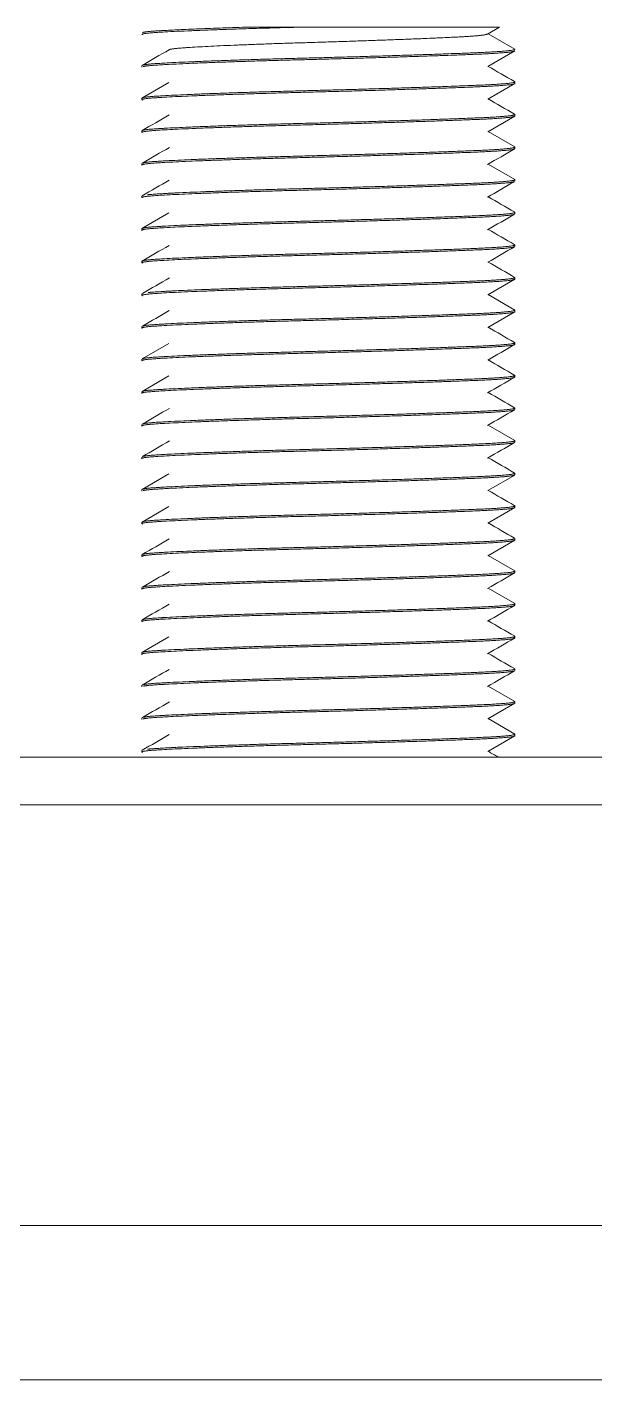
# Model space of a CAD drawing. Header units: millimetres. Extents: x 113490 to 142599, y -20467 to 115.
# Drawn here: x 127048.56 to 127066.84, y -6159.73 to -6116.18 of the extents above; entities that cross this region are included whole.
import ezdxf

# ---------------------------------------------------------------- set-up
doc = ezdxf.new("R2010")
doc.units = ezdxf.units.MM
doc.layers.add('DV1_0', color=7, linetype='Continuous')

msp = doc.modelspace()

# ---------------------------------------------------------------- linework, layer by layer
at = {"layer": 'DV1_0', "color": 7, "linetype": 'Continuous', "lineweight": 15}
for p, q in [((127055.715, -6116.18), (127057.48, -6116.18)), ((127063.772, -6116.18), (127057.48, -6116.18)), ((127063.386, -6116.404), (127063.771, -6116.181)), ((127064.256, -6116.888), (127063.403, -6116.394)), ((127063.391, -6117.451), (127064.258, -6116.949)), ((127052.26, -6117.421), (127052.26, -6117.471)), ((127053.129, -6117.963), (127052.262, -6118.465)), ((127063.392, -6118.5), (127064.259, -6117.998)), ((127064.26, -6117.996), (127064.26, -6117.946)), ((127052.26, -6118.471), (127052.26, -6118.521)), ((127063.389, -6119.552), (127064.256, -6119.051)), ((127064.26, -6119.046), (127064.26, -6118.996)), ((127052.26, -6119.521), (127052.26, -6119.571)), ((127064.257, -6120.039), (127063.402, -6119.544)), ((127064.26, -6120.096), (127064.26, -6120.046)), ((127052.26, -6120.571), (127052.26, -6120.621)), ((127064.257, -6121.089), (127063.403, -6120.595)), ((127064.26, -6121.146), (127064.26, -6121.096)), ((127052.26, -6121.621), (127052.26, -6121.671)), ((127053.129, -6122.164), (127052.262, -6122.665)), ((127064.26, -6122.196), (127064.26, -6122.146)), ((127052.26, -6122.671), (127052.26, -6122.721)), ((127064.26, -6123.246), (127064.26, -6123.196)), ((127052.26, -6123.721), (127052.26, -6123.771)), ((127063.391, -6124.8), (127064.258, -6124.299)), ((127064.26, -6124.296), (127064.26, -6124.246)), ((127052.26, -6124.771), (127052.26, -6124.821)), ((127064.258, -6125.29), (127063.402, -6124.794)), ((127063.392, -6125.85), (127064.258, -6125.349)), ((127064.26, -6125.346), (127064.26, -6125.296)), ((127052.26, -6125.821), (127052.26, -6125.871)), ((127053.13, -6126.363), (127052.263, -6126.864)), ((127064.26, -6126.396), (127064.26, -6126.346)), ((127052.26, -6126.871), (127052.26, -6126.921)), ((127053.131, -6127.412), (127052.264, -6127.913)), ((127064.26, -6127.446), (127064.26, -6127.396)), ((127052.26, -6127.921), (127052.26, -6127.971)), ((127064.26, -6128.496), (127064.26, -6128.446)), ((127052.26, -6128.971), (127052.26, -6129.021)), ((127064.258, -6129.49), (127063.402, -6128.995)), ((127064.26, -6129.546), (127064.26, -6129.496)), ((127052.26, -6130.021), (127052.26, -6130.071)), ((127053.131, -6130.562), (127052.264, -6131.063)), ((127063.389, -6131.102), (127064.256, -6130.601)), ((127064.26, -6130.596), (127064.26, -6130.546)), ((127052.26, -6131.071), (127052.26, -6131.121)), ((127053.13, -6131.613), (127052.263, -6132.114)), ((127063.392, -6132.15), (127064.259, -6131.648)), ((127064.26, -6131.646), (127064.26, -6131.596)), ((127052.26, -6132.121), (127052.26, -6132.171)), ((127064.26, -6132.696), (127064.26, -6132.646)), ((127063.391, -6133.2), (127064.258, -6132.699)), ((127052.26, -6133.171), (127052.26, -6133.221)), ((127064.258, -6133.69), (127063.402, -6133.194)), ((127064.26, -6133.746), (127064.26, -6133.696)), ((127052.26, -6134.221), (127052.26, -6134.271)), ((127064.256, -6134.738), (127063.403, -6134.244)), ((127064.26, -6134.796), (127064.26, -6134.746)), ((127052.26, -6135.271), (127052.26, -6135.321)), ((127053.129, -6135.813), (127052.262, -6136.315)), ((127064.26, -6135.846), (127064.26, -6135.796)), ((127052.26, -6136.321), (127052.26, -6136.371)), ((127064.26, -6136.896), (127064.26, -6136.846)), ((127052.26, -6137.371), (127052.26, -6137.421)), ((127064.257, -6137.889), (127063.403, -6137.395)), ((127064.26, -6137.946), (127064.26, -6137.896)), ((127063.39, -6138.452), (127064.257, -6137.95)), ((127052.26, -6138.421), (127052.26, -6138.471)), ((127064.257, -6138.939), (127063.402, -6138.444)), ((127063.392, -6139.5), (127064.259, -6138.998)), ((127064.26, -6138.996), (127064.26, -6138.946)), ((127052.26, -6139.471), (127052.26, -6139.521)), ((127127.261, -6139.68), (127028.28, -6139.68))]:
    msp.add_line(p, q, dxfattribs=at)
at = {"layer": 'DV1_0', "color": 7, "linetype": 'Continuous', "lineweight": 20}
for p, q in [((127127.261, -6141.218), (127026.953, -6141.218)), ((125975.641, -6154.758), (127090.881, -6154.758)), ((125975.641, -6159.733), (127090.881, -6159.733))]:
    msp.add_line(p, q, dxfattribs=at)
at = {"layer": 'DV1_0', "color": 7, "linetype": 'Continuous', "lineweight": 15}
for points, weights, knots in [([(127052.272, -6116.43), (127052.184, -6116.39), (127052.718, -6116.355), (127054.045, -6116.267), (127057.48, -6116.18)], [0.934054680659, 0.941367301959, 1, 0.866025403784, 1], [0.993465271, 0.993465271, 0.993465271, 0.995454545, 0.995454545, 1, 1, 1]), ([(127052.28, -6116.355), (127052.357, -6116.328), (127052.718, -6116.305), (127053.609, -6116.246), (127055.715, -6116.18)], [0.943539393352, 0.959567449469, 1, 0.90591222949, 0.943976505854], [0.995551337, 0.995551337, 0.995551337, 0.996888464, 0.996888464, 1, 1, 1]), ([(127053.135, -6116.91), (127053.184, -6116.88), (127053.518, -6116.855), (127054.653, -6116.767), (127057.592, -6116.68), (127060.531, -6116.592), (127062.335, -6116.505), (127063.291, -6116.458), (127063.385, -6116.405)], [0.94124261157, 0.956492467926, 1, 0.866025403784, 1, 0.866025403784, 1, 0.924204716373, 0.934170840989], [0.98129043, 0.98129043, 0.98129043, 0.9827477, 0.9827477, 0.98723513, 0.98723513, 0.99172257, 0.99172257, 0.9942613, 0.9942613, 0.9942613]), ([(127052.268, -6117.41), (127052.321, -6117.381), (127052.718, -6117.355), (127054.045, -6117.267), (127057.48, -6117.18), (127060.914, -6117.092), (127063.022, -6117.005), (127064.408, -6116.947), (127064.245, -6116.882)], [0.940761018319, 0.955795124554, 1, 0.866025403784, 1, 0.866025403784, 1, 0.907682754736, 0.942590729982], [0.96884289, 0.96884289, 0.96884289, 0.97030477, 0.97030477, 0.97473539, 0.97473539, 0.979166, 0.979166, 0.98221899, 0.98221899, 0.98221899]), ([(127052.296, -6117.451), (127052.389, -6117.426), (127052.718, -6117.405), (127054.045, -6117.317), (127057.48, -6117.23), (127060.914, -6117.142), (127063.022, -6117.055), (127064.184, -6117.006), (127064.256, -6116.951)], [0.946469933917, 0.963037085539, 1, 0.866025403784, 1, 0.866025403784, 1, 0.921425778153, 0.935016914714], [0.96692775, 0.96692775, 0.96692775, 0.96818182, 0.96818182, 0.97272727, 0.97272727, 0.97727273, 0.97727273, 0.97993857, 0.97993857, 0.97993857]), ([(127052.274, -6118.531), (127052.178, -6118.49), (127052.718, -6118.455), (127054.045, -6118.367), (127057.48, -6118.28), (127060.914, -6118.192), (127063.022, -6118.105), (127064.196, -6118.056), (127064.257, -6118)], [0.933910759492, 0.940768889885, 1, 0.866025403784, 1, 0.866025403784, 1, 0.92065327699, 0.935293065308], [0.93889951, 0.93889951, 0.93889951, 0.94090909, 0.94090909, 0.94545455, 0.94545455, 0.95, 0.95, 0.95269205, 0.95269205, 0.95269205]), ([(127052.264, -6118.463), (127052.301, -6118.432), (127052.718, -6118.405), (127054.045, -6118.317), (127057.48, -6118.23), (127060.914, -6118.142), (127063.022, -6118.055), (127064.404, -6117.997), (127064.246, -6117.932)], [0.939349105633, 0.953615094139, 1, 0.866025403784, 1, 0.866025403784, 1, 0.907909508112, 0.942420012767], [0.9421871, 0.9421871, 0.9421871, 0.94372108, 0.94372108, 0.9481517, 0.9481517, 0.95258231, 0.95258231, 0.95562779, 0.95562779, 0.95562779]), ([(127052.267, -6119.578), (127052.203, -6119.539), (127052.718, -6119.505), (127054.045, -6119.417), (127057.48, -6119.33), (127060.914, -6119.242), (127063.022, -6119.155), (127064.173, -6119.107), (127064.255, -6119.052)], [0.93460906882, 0.943353703163, 1, 0.866025403784, 1, 0.866025403784, 1, 0.92211291563, 0.934786252161], [0.91171448, 0.91171448, 0.91171448, 0.91363636, 0.91363636, 0.91818182, 0.91818182, 0.92272727, 0.92272727, 0.92536981, 0.92536981, 0.92536981]), ([(127052.271, -6119.509), (127052.331, -6119.48), (127052.718, -6119.455), (127054.045, -6119.367), (127057.48, -6119.28), (127060.914, -6119.192), (127063.022, -6119.105), (127064.328, -6119.05), (127064.257, -6118.989)], [0.941454400146, 0.956792663151, 1, 0.866025403784, 1, 0.866025403784, 1, 0.912547273733, 0.939265137228], [0.9157085, 0.9157085, 0.9157085, 0.91713739, 0.91713739, 0.921568, 0.921568, 0.92599862, 0.92599862, 0.92889073, 0.92889073, 0.92889073]), ([(127052.28, -6120.555), (127052.357, -6120.528), (127052.718, -6120.505), (127054.045, -6120.417), (127057.48, -6120.33), (127060.914, -6120.242), (127063.022, -6120.155), (127064.331, -6120.1), (127064.257, -6120.038)], [0.943575641735, 0.959613130463, 1, 0.866025403784, 1, 0.866025403784, 1, 0.91235582169, 0.939382666225], [0.88921808, 0.88921808, 0.88921808, 0.89055369, 0.89055369, 0.89498431, 0.89498431, 0.89941493, 0.89941493, 0.90231337, 0.90231337, 0.90231337]), ([(127052.263, -6120.624), (127052.225, -6120.587), (127052.718, -6120.555), (127054.045, -6120.467), (127057.48, -6120.38), (127060.914, -6120.292), (127063.022, -6120.205), (127064.128, -6120.159), (127064.247, -6120.106)], [0.935417002949, 0.945703550235, 1, 0.866025403784, 1, 0.866025403784, 1, 0.924933182187, 0.933987194677], [0.88452148, 0.88452148, 0.88452148, 0.88636364, 0.88636364, 0.89090909, 0.89090909, 0.89545455, 0.89545455, 0.89800139, 0.89800139, 0.89800139]), ([(127052.262, -6121.674), (127052.229, -6121.637), (127052.718, -6121.605), (127054.045, -6121.517), (127057.48, -6121.43), (127060.914, -6121.342), (127063.022, -6121.255), (127064.108, -6121.21), (127064.243, -6121.158)], [0.935577878444, 0.946121258119, 1, 0.866025403784, 1, 0.866025403784, 1, 0.92618059583, 0.933709515685], [0.85726293, 0.85726293, 0.85726293, 0.85909091, 0.85909091, 0.86363636, 0.86363636, 0.86818182, 0.86818182, 0.87068634, 0.87068634, 0.87068634]), ([(127052.436, -6121.578), (127052.545, -6121.566), (127052.718, -6121.555), (127054.045, -6121.467), (127057.48, -6121.38), (127060.914, -6121.292), (127063.022, -6121.205), (127064.395, -6121.148), (127064.248, -6121.083)], [0.966249640815, 0.980198004008, 1, 0.866025403784, 1, 0.866025403784, 1, 0.908463633632, 0.94200928437], [0.86331514, 0.86331514, 0.86331514, 0.86397, 0.86397, 0.86840062, 0.86840062, 0.87283123, 0.87283123, 0.87585839, 0.87585839, 0.87585839]), ([(127052.266, -6122.727), (127052.208, -6122.688), (127052.718, -6122.655), (127054.045, -6122.567), (127057.48, -6122.48), (127060.914, -6122.392), (127063.022, -6122.305), (127064.123, -6122.259), (127064.246, -6122.206)], [0.934768545125, 0.943857940206, 1, 0.866025403784, 1, 0.866025403784, 1, 0.925238167009, 0.933915013142], [0.82991341, 0.82991341, 0.82991341, 0.83181818, 0.83181818, 0.83636364, 0.83636364, 0.84090909, 0.84090909, 0.84344559, 0.84344559, 0.84344559]), ([(127052.264, -6122.664), (127052.3, -6122.632), (127052.718, -6122.605), (127054.045, -6122.517), (127057.48, -6122.43), (127060.914, -6122.342), (127063.022, -6122.255), (127064.414, -6122.197), (127064.244, -6122.131)], [0.93930895393, 0.953549715117, 1, 0.866025403784, 1, 0.866025403784, 1, 0.907274261859, 0.94290214831], [0.83585017, 0.83585017, 0.83585017, 0.83738631, 0.83738631, 0.84181693, 0.84181693, 0.84624754, 0.84624754, 0.84931403, 0.84931403, 0.84931403]), ([(127052.274, -6123.781), (127052.178, -6123.74), (127052.718, -6123.705), (127054.045, -6123.617), (127057.48, -6123.53), (127060.914, -6123.442), (127063.022, -6123.355), (127064.159, -6123.307), (127064.253, -6123.253)], [0.93390975756, 0.940764562018, 1, 0.866025403784, 1, 0.866025403784, 1, 0.922984539313, 0.934513942389], [0.80253573, 0.80253573, 0.80253573, 0.80454545, 0.80454545, 0.80909091, 0.80909091, 0.81363636, 0.81363636, 0.81624932, 0.81624932, 0.81624932]), ([(127052.268, -6123.711), (127052.321, -6123.681), (127052.718, -6123.655), (127054.045, -6123.567), (127057.48, -6123.48), (127060.914, -6123.392), (127063.022, -6123.305), (127064.345, -6123.25), (127064.255, -6123.187)], [0.940729560589, 0.955748829838, 1, 0.866025403784, 1, 0.866025403784, 1, 0.911503475613, 0.939919187572], [0.80933921, 0.80933921, 0.80933921, 0.81080262, 0.81080262, 0.81523323, 0.81523323, 0.81966385, 0.81966385, 0.82259048, 0.82259048, 0.82259048]), ([(127052.278, -6124.833), (127052.168, -6124.791), (127052.718, -6124.755), (127054.045, -6124.667), (127057.48, -6124.58), (127060.914, -6124.492), (127063.022, -6124.405), (127064.19, -6124.356), (127064.257, -6124.3)], [0.933700019724, 0.939798095358, 1, 0.866025403784, 1, 0.866025403784, 1, 0.921036867031, 0.935153714064], [0.77523021, 0.77523021, 0.77523021, 0.77727273, 0.77727273, 0.78181818, 0.78181818, 0.78636364, 0.78636364, 0.78904268, 0.78904268, 0.78904268]), ([(127052.461, -6124.726), (127052.564, -6124.715), (127052.718, -6124.705), (127054.045, -6124.617), (127057.48, -6124.53), (127060.914, -6124.442), (127063.022, -6124.355), (127064.321, -6124.301), (127064.258, -6124.239)], [0.969334210237, 0.982338959679, 1, 0.866025403784, 1, 0.866025403784, 1, 0.912970810943, 0.939009023645], [0.78363486, 0.78363486, 0.78363486, 0.78421893, 0.78421893, 0.78864954, 0.78864954, 0.79308016, 0.79308016, 0.79595826, 0.79595826, 0.79595826]), ([(127052.276, -6125.807), (127052.345, -6125.779), (127052.718, -6125.755), (127054.045, -6125.667), (127057.48, -6125.58), (127060.914, -6125.492), (127063.022, -6125.405), (127064.379, -6125.348), (127064.25, -6125.284)], [0.942580918485, 0.958329672037, 1, 0.866025403784, 1, 0.866025403784, 1, 0.909439909267, 0.941307954393], [0.75625717, 0.75625717, 0.75625717, 0.75763523, 0.75763523, 0.76206585, 0.76206585, 0.76649646, 0.76649646, 0.76949134, 0.76949134, 0.76949134]), ([(127052.273, -6125.88), (127052.184, -6125.84), (127052.718, -6125.805), (127054.045, -6125.717), (127057.48, -6125.63), (127060.914, -6125.542), (127063.022, -6125.455), (127064.194, -6125.406), (127064.257, -6125.35)], [0.934051770002, 0.941355624956, 1, 0.866025403784, 1, 0.866025403784, 1, 0.920807291095, 0.935236586971], [0.74801033, 0.74801033, 0.74801033, 0.75, 0.75, 0.75454545, 0.75454545, 0.75909091, 0.75909091, 0.76177774, 0.76177774, 0.76177774]), ([(127052.266, -6126.927), (127052.21, -6126.888), (127052.718, -6126.855), (127054.045, -6126.767), (127057.48, -6126.68), (127060.914, -6126.592), (127063.022, -6126.505), (127064.16, -6126.457), (127064.253, -6126.403)], [0.934839138405, 0.944073807042, 1, 0.866025403784, 1, 0.866025403784, 1, 0.922874719936, 0.934547002887], [0.72082982, 0.72082982, 0.72082982, 0.72272727, 0.72272727, 0.72727273, 0.72727273, 0.73181818, 0.73181818, 0.73443487, 0.73443487, 0.73443487]), ([(127052.264, -6126.863), (127052.303, -6126.832), (127052.718, -6126.805), (127054.045, -6126.717), (127057.48, -6126.63), (127060.914, -6126.542), (127063.022, -6126.455), (127064.418, -6126.397), (127064.243, -6126.331)], [0.939523839461, 0.953897229977, 1, 0.866025403784, 1, 0.866025403784, 1, 0.907043390267, 0.943080358976], [0.7295269, 0.7295269, 0.7295269, 0.73105154, 0.73105154, 0.73548216, 0.73548216, 0.73991277, 0.73991277, 0.7429869, 0.7429869, 0.7429869]), ([(127052.262, -6127.974), (127052.229, -6127.937), (127052.718, -6127.905), (127054.045, -6127.817), (127057.48, -6127.73), (127060.914, -6127.642), (127063.022, -6127.555), (127064.497, -6127.493), (127064.221, -6127.425)], [0.93554962901, 0.946048878214, 1, 0.866025403784, 1, 0.866025403784, 1, 0.90228664106, 0.947106281435], [0.69362411, 0.69362411, 0.69362411, 0.69545455, 0.69545455, 0.7, 0.7, 0.70454545, 0.70454545, 0.70786065, 0.70786065, 0.70786065]), ([(127052.266, -6127.912), (127052.312, -6127.881), (127052.718, -6127.855), (127054.045, -6127.767), (127057.48, -6127.68), (127060.914, -6127.592), (127063.022, -6127.505), (127064.365, -6127.449), (127064.252, -6127.386)], [0.940098088368, 0.954798727138, 1, 0.866025403784, 1, 0.866025403784, 1, 0.910256466836, 0.940743215714], [0.70297302, 0.70297302, 0.70297302, 0.70446785, 0.70446785, 0.70889846, 0.70889846, 0.71332908, 0.71332908, 0.71629695, 0.71629695, 0.71629695]), ([(127052.263, -6129.024), (127052.226, -6128.987), (127052.718, -6128.955), (127054.045, -6128.867), (127057.48, -6128.78), (127060.914, -6128.692), (127063.022, -6128.605), (127064.109, -6128.559), (127064.243, -6128.507)], [0.935451846914, 0.945795179535, 1, 0.866025403784, 1, 0.866025403784, 1, 0.926121506688, 0.933721620936], [0.66634277, 0.66634277, 0.66634277, 0.66818182, 0.66818182, 0.67272727, 0.67272727, 0.67727273, 0.67727273, 0.67977926, 0.67977926, 0.67977926]), ([(127052.277, -6128.957), (127052.348, -6128.929), (127052.718, -6128.905), (127054.045, -6128.817), (127057.48, -6128.73), (127060.914, -6128.642), (127063.022, -6128.555), (127064.316, -6128.501), (127064.258, -6128.44)], [0.94284236783, 0.958673231164, 1, 0.866025403784, 1, 0.866025403784, 1, 0.913243912617, 0.938846718795], [0.67651746, 0.67651746, 0.67651746, 0.67788416, 0.67788416, 0.68231477, 0.68231477, 0.68674539, 0.68674539, 0.68961446, 0.68961446, 0.68961446]), ([(127052.268, -6130.078), (127052.199, -6130.039), (127052.718, -6130.005), (127054.045, -6129.917), (127057.48, -6129.83), (127060.914, -6129.742), (127063.022, -6129.655), (127064.131, -6129.609), (127064.248, -6129.556)], [0.934477912325, 0.942919794707, 1, 0.866025403784, 1, 0.866025403784, 1, 0.924715038916, 0.934040526761], [0.63897249, 0.63897249, 0.63897249, 0.64090909, 0.64090909, 0.64545455, 0.64545455, 0.65, 0.65, 0.65255425, 0.65255425, 0.65255425]), ([(127052.278, -6130.006), (127052.353, -6129.979), (127052.718, -6129.955), (127054.045, -6129.867), (127057.48, -6129.78), (127060.914, -6129.692), (127063.022, -6129.605), (127064.361, -6129.549), (127064.253, -6129.486)], [0.943212962527, 0.959152478095, 1, 0.866025403784, 1, 0.866025403784, 1, 0.910499596591, 0.940578911079], [0.64994961, 0.64994961, 0.64994961, 0.65130046, 0.65130046, 0.65573108, 0.65573108, 0.66016169, 0.66016169, 0.66312152, 0.66312152, 0.66312152]), ([(127052.266, -6131.062), (127052.311, -6131.031), (127052.718, -6131.005), (127054.045, -6130.917), (127057.48, -6130.83), (127060.914, -6130.742), (127063.022, -6130.655), (127064.416, -6130.597), (127064.243, -6130.531)], [0.940035433601, 0.954702188343, 1, 0.866025403784, 1, 0.866025403784, 1, 0.907200758722, 0.942958712987], [0.62321875, 0.62321875, 0.62321875, 0.62471677, 0.62471677, 0.62914739, 0.62914739, 0.633578, 0.633578, 0.63664693, 0.63664693, 0.63664693]), ([(127052.298, -6131.1), (127052.393, -6131.076), (127052.718, -6131.055), (127054.045, -6130.967), (127057.48, -6130.88), (127060.914, -6130.792), (127063.022, -6130.705), (127064.168, -6130.657), (127064.254, -6130.602)], [0.946888185543, 0.963500095347, 1, 0.866025403784, 1, 0.866025403784, 1, 0.92237549491, 0.934701830661], [0.612398, 0.612398, 0.612398, 0.61363636, 0.61363636, 0.61818182, 0.61818182, 0.62272727, 0.62272727, 0.6253609, 0.6253609, 0.6253609]), ([(127052.277, -6132.182), (127052.171, -6132.141), (127052.718, -6132.105), (127054.045, -6132.017), (127057.48, -6131.93), (127060.914, -6131.842), (127063.022, -6131.755), (127064.194, -6131.706), (127064.257, -6131.65)], [0.933746043408, 0.940021593866, 1, 0.866025403784, 1, 0.866025403784, 1, 0.920771055643, 0.935249811122], [0.5843287, 0.5843287, 0.5843287, 0.58636364, 0.58636364, 0.59090909, 0.59090909, 0.59545455, 0.59545455, 0.5981426, 0.5981426, 0.5981426]), ([(127052.265, -6132.113), (127052.305, -6132.082), (127052.718, -6132.055), (127054.045, -6131.967), (127057.48, -6131.88), (127060.914, -6131.792), (127063.022, -6131.705), (127064.387, -6131.648), (127064.249, -6131.584)], [0.939621812094, 0.954053767343, 1, 0.866025403784, 1, 0.866025403784, 1, 0.908901691805, 0.941691075612], [0.59661361, 0.59661361, 0.59661361, 0.59813308, 0.59813308, 0.60256369, 0.60256369, 0.60699431, 0.60699431, 0.61000698, 0.61000698, 0.61000698]), ([(127052.274, -6133.158), (127052.34, -6133.13), (127052.718, -6133.105), (127054.045, -6133.017), (127057.48, -6132.93), (127060.914, -6132.842), (127063.022, -6132.755), (127064.319, -6132.701), (127064.258, -6132.639)], [0.942164850857, 0.957773108412, 1, 0.866025403784, 1, 0.866025403784, 1, 0.913075289833, 0.938946668642], [0.57015292, 0.57015292, 0.57015292, 0.57154939, 0.57154939, 0.57598, 0.57598, 0.58041062, 0.58041062, 0.58328527, 0.58328527, 0.58328527]), ([(127052.271, -6133.23), (127052.19, -6133.189), (127052.718, -6133.155), (127054.045, -6133.067), (127057.48, -6132.98), (127060.914, -6132.892), (127063.022, -6132.805), (127064.189, -6132.756), (127064.257, -6132.701)], [0.934226060047, 0.942028220982, 1, 0.866025403784, 1, 0.866025403784, 1, 0.921123300453, 0.935122920853], [0.55712406, 0.55712406, 0.55712406, 0.55909091, 0.55909091, 0.56363636, 0.56363636, 0.56818182, 0.56818182, 0.57085793, 0.57085793, 0.57085793]), ([(127052.264, -6134.276), (127052.216, -6134.238), (127052.718, -6134.205), (127054.045, -6134.117), (127057.48, -6134.03), (127060.914, -6133.942), (127063.022, -6133.855), (127064.147, -6133.808), (127064.251, -6133.754)], [0.935065739208, 0.944739910542, 1, 0.866025403784, 1, 0.866025403784, 1, 0.923694365367, 0.934308938613], [0.52994333, 0.52994333, 0.52994333, 0.53181818, 0.53181818, 0.53636364, 0.53636364, 0.54090909, 0.54090909, 0.54349797, 0.54349797, 0.54349797]), ([(127052.28, -6134.205), (127052.357, -6134.178), (127052.718, -6134.155), (127054.045, -6134.067), (127057.48, -6133.98), (127060.914, -6133.892), (127063.022, -6133.805), (127064.344, -6133.75), (127064.255, -6133.687)], [0.943546270571, 0.959576122328, 1, 0.866025403784, 1, 0.866025403784, 1, 0.911520502807, 0.939908257237], [0.54362885, 0.54362885, 0.54362885, 0.54496569, 0.54496569, 0.54939631, 0.54939631, 0.55382692, 0.55382692, 0.55675299, 0.55675299, 0.55675299]), ([(127052.262, -6135.324), (127052.231, -6135.287), (127052.718, -6135.255), (127054.045, -6135.167), (127057.48, -6135.08), (127060.914, -6134.992), (127063.022, -6134.905), (127064.49, -6134.844), (127064.224, -6134.775)], [0.93562264502, 0.946235146384, 1, 0.866025403784, 1, 0.866025403784, 1, 0.902713567653, 0.946717352797], [0.50272133, 0.50272133, 0.50272133, 0.50454545, 0.50454545, 0.50909091, 0.50909091, 0.51363636, 0.51363636, 0.51693707, 0.51693707, 0.51693707]), ([(127052.268, -6135.26), (127052.322, -6135.231), (127052.718, -6135.205), (127054.045, -6135.117), (127057.48, -6135.03), (127060.914, -6134.942), (127063.022, -6134.855), (127064.407, -6134.797), (127064.245, -6134.732)], [0.940792229038, 0.955840962974, 1, 0.866025403784, 1, 0.866025403784, 1, 0.907707253541, 0.942572211447], [0.51692164, 0.51692164, 0.51692164, 0.518382, 0.518382, 0.52281262, 0.52281262, 0.52724323, 0.52724323, 0.53029541, 0.53029541, 0.53029541]), ([(127052.263, -6136.375), (127052.221, -6136.337), (127052.718, -6136.305), (127054.045, -6136.217), (127057.48, -6136.13), (127060.914, -6136.042), (127063.022, -6135.955), (127064.49, -6135.894), (127064.224, -6135.825)], [0.935258589391, 0.945278342331, 1, 0.866025403784, 1, 0.866025403784, 1, 0.902711539437, 0.94671918763], [0.47541615, 0.47541615, 0.47541615, 0.47727273, 0.47727273, 0.48181818, 0.48181818, 0.48636364, 0.48636364, 0.48966441, 0.48966441, 0.48966441]), ([(127052.264, -6136.313), (127052.301, -6136.282), (127052.718, -6136.255), (127054.045, -6136.167), (127057.48, -6136.08), (127060.914, -6135.992), (127063.022, -6135.905), (127064.404, -6135.847), (127064.246, -6135.782)], [0.939342569449, 0.953604465416, 1, 0.866025403784, 1, 0.866025403784, 1, 0.907878494719, 0.942443271389], [0.49026398, 0.49026398, 0.49026398, 0.49179831, 0.49179831, 0.49622892, 0.49622892, 0.50065954, 0.50065954, 0.50370605, 0.50370605, 0.50370605]), ([(127052.271, -6137.359), (127052.33, -6137.33), (127052.718, -6137.305), (127054.045, -6137.217), (127057.48, -6137.13), (127060.914, -6137.042), (127063.022, -6136.955), (127064.328, -6136.9), (127064.257, -6136.839)], [0.941426561402, 0.956753420399, 1, 0.866025403784, 1, 0.866025403784, 1, 0.912519834205, 0.939281914682], [0.46378443, 0.46378443, 0.46378443, 0.46521462, 0.46521462, 0.46964523, 0.46964523, 0.47407585, 0.47407585, 0.47696887, 0.47696887, 0.47696887]), ([(127052.308, -6137.398), (127052.409, -6137.375), (127052.718, -6137.355), (127054.045, -6137.267), (127057.48, -6137.18), (127060.914, -6137.092), (127063.022, -6137.005), (127064.141, -6136.958), (127064.25, -6136.905)], [0.948473955181, 0.965195112977, 1, 0.866025403784, 1, 0.866025403784, 1, 0.924125294751, 0.934191821038], [0.44881915, 0.44881915, 0.44881915, 0.45, 0.45, 0.45454545, 0.45454545, 0.45909091, 0.45909091, 0.46166517, 0.46166517, 0.46166517]), ([(127052.28, -6138.405), (127052.357, -6138.378), (127052.718, -6138.355), (127054.045, -6138.267), (127057.48, -6138.18), (127060.914, -6138.092), (127063.022, -6138.005), (127064.33, -6137.95), (127064.257, -6137.888)], [0.943571165447, 0.959607493594, 1, 0.866025403784, 1, 0.866025403784, 1, 0.912383962252, 0.93936532263], [0.43729512, 0.43729512, 0.43729512, 0.43863092, 0.43863092, 0.44306154, 0.44306154, 0.44749216, 0.44749216, 0.45038967, 0.45038967, 0.45038967]), ([(127052.296, -6138.451), (127052.39, -6138.426), (127052.718, -6138.405), (127054.045, -6138.317), (127057.48, -6138.23), (127060.914, -6138.142), (127063.022, -6138.055), (127064.177, -6138.007), (127064.255, -6137.951)], [0.946583699952, 0.963163729945, 1, 0.866025403784, 1, 0.866025403784, 1, 0.921819816809, 0.934882917292], [0.4214775, 0.4214775, 0.4214775, 0.42272727, 0.42272727, 0.42727273, 0.42727273, 0.43181818, 0.43181818, 0.43447066, 0.43447066, 0.43447066]), ([(127052.276, -6139.532), (127052.174, -6139.49), (127052.718, -6139.455), (127054.045, -6139.367), (127057.48, -6139.28), (127060.914, -6139.192), (127063.022, -6139.105), (127064.196, -6139.056), (127064.257, -6139)], [0.933822011779, 0.940375682445, 1, 0.866025403784, 1, 0.866025403784, 1, 0.920644715726, 0.935296225577], [0.39343163, 0.39343163, 0.39343163, 0.39545455, 0.39545455, 0.4, 0.4, 0.40454545, 0.40454545, 0.4072378, 0.4072378, 0.4072378]), ([(127052.437, -6139.428), (127052.545, -6139.416), (127052.718, -6139.405), (127054.045, -6139.317), (127057.48, -6139.23), (127060.914, -6139.142), (127063.022, -6139.055), (127064.394, -6138.998), (127064.248, -6138.933)], [0.966334539067, 0.980258229091, 1, 0.866025403784, 1, 0.866025403784, 1, 0.908497218785, 0.941984685074], [0.41139436, 0.41139436, 0.41139436, 0.41204723, 0.41204723, 0.41647785, 0.41647785, 0.42090846, 0.42090846, 0.42393451, 0.42393451, 0.42393451])]:
    msp.add_rational_spline(points, weights, degree=2, knots=knots, dxfattribs=at)
for points in [[(127053.133, -6116.91), (127052.845, -6117.077), (127052.556, -6117.244), (127052.267, -6117.411)], [(127064.245, -6117.932), (127063.964, -6117.77), (127063.683, -6117.607), (127063.402, -6117.444)], [(127064.245, -6118.982), (127063.964, -6118.819), (127063.683, -6118.657), (127063.402, -6118.494)], [(127053.136, -6119.009), (127052.847, -6119.176), (127052.558, -6119.343), (127052.268, -6119.51)], [(127053.145, -6120.055), (127052.856, -6120.222), (127052.567, -6120.389), (127052.278, -6120.556)], [(127063.382, -6120.606), (127063.671, -6120.439), (127063.96, -6120.272), (127064.249, -6120.105)], [(127053.137, -6121.108), (127052.848, -6121.275), (127052.559, -6121.442), (127052.27, -6121.609)], [(127063.378, -6121.658), (127063.667, -6121.491), (127063.956, -6121.324), (127064.245, -6121.157)], [(127064.248, -6122.133), (127063.966, -6121.97), (127063.684, -6121.807), (127063.402, -6121.644)], [(127063.381, -6122.707), (127063.671, -6122.539), (127063.96, -6122.372), (127064.249, -6122.205)], [(127064.243, -6123.181), (127063.963, -6123.019), (127063.682, -6122.857), (127063.402, -6122.695)], [(127053.133, -6123.21), (127052.844, -6123.378), (127052.555, -6123.545), (127052.266, -6123.712)], [(127063.388, -6123.753), (127063.677, -6123.586), (127063.966, -6123.419), (127064.255, -6123.252)], [(127064.255, -6124.237), (127063.971, -6124.073), (127063.687, -6123.909), (127063.403, -6123.744)], [(127053.144, -6124.255), (127052.855, -6124.422), (127052.566, -6124.589), (127052.277, -6124.757)], [(127053.141, -6125.306), (127052.852, -6125.474), (127052.563, -6125.641), (127052.274, -6125.808)], [(127064.251, -6126.335), (127063.968, -6126.171), (127063.685, -6126.008), (127063.402, -6125.844)], [(127063.388, -6126.903), (127063.677, -6126.736), (127063.966, -6126.569), (127064.254, -6126.402)], [(127064.242, -6127.381), (127063.962, -6127.219), (127063.682, -6127.057), (127063.402, -6126.895)], [(127063.381, -6127.957), (127063.67, -6127.79), (127063.959, -6127.623), (127064.248, -6127.456)], [(127064.252, -6128.435), (127063.969, -6128.272), (127063.686, -6128.108), (127063.403, -6127.944)], [(127053.142, -6128.456), (127052.853, -6128.623), (127052.563, -6128.79), (127052.274, -6128.958)], [(127063.378, -6129.008), (127063.667, -6128.841), (127063.956, -6128.674), (127064.246, -6128.507)], [(127053.143, -6129.505), (127052.855, -6129.672), (127052.566, -6129.839), (127052.277, -6130.007)], [(127063.383, -6130.056), (127063.672, -6129.889), (127063.961, -6129.721), (127064.251, -6129.554)], [(127064.254, -6130.536), (127063.97, -6130.372), (127063.687, -6130.208), (127063.403, -6130.044)], [(127064.243, -6131.581), (127063.963, -6131.419), (127063.682, -6131.257), (127063.402, -6131.095)], [(127064.248, -6132.633), (127063.966, -6132.47), (127063.684, -6132.307), (127063.402, -6132.144)], [(127053.139, -6132.657), (127052.85, -6132.825), (127052.56, -6132.992), (127052.271, -6133.159)], [(127053.145, -6133.705), (127052.856, -6133.872), (127052.567, -6134.039), (127052.278, -6134.206)], [(127063.386, -6134.254), (127063.675, -6134.087), (127063.964, -6133.92), (127064.253, -6133.753)], [(127053.134, -6134.76), (127052.845, -6134.927), (127052.556, -6135.094), (127052.267, -6135.261)], [(127063.379, -6135.308), (127063.668, -6135.14), (127063.957, -6134.973), (127064.246, -6134.806)], [(127064.245, -6135.782), (127063.964, -6135.62), (127063.683, -6135.457), (127063.402, -6135.295)], [(127063.379, -6136.358), (127063.668, -6136.191), (127063.957, -6136.023), (127064.246, -6135.856)], [(127064.245, -6136.832), (127063.964, -6136.67), (127063.683, -6136.507), (127063.402, -6136.344)], [(127053.136, -6136.859), (127052.847, -6137.026), (127052.557, -6137.193), (127052.268, -6137.36)], [(127063.385, -6137.405), (127063.674, -6137.238), (127063.963, -6137.071), (127064.252, -6136.903)], [(127053.145, -6137.905), (127052.856, -6138.072), (127052.567, -6138.239), (127052.278, -6138.406)], [(127053.137, -6138.958), (127052.848, -6139.125), (127052.559, -6139.292), (127052.27, -6139.459)], [(127063.723, -6139.68), (127063.616, -6139.618), (127063.509, -6139.556), (127063.402, -6139.494)]]:
    msp.add_open_spline(points, degree=3, dxfattribs=at)

doc.saveas('drawing.dxf')
